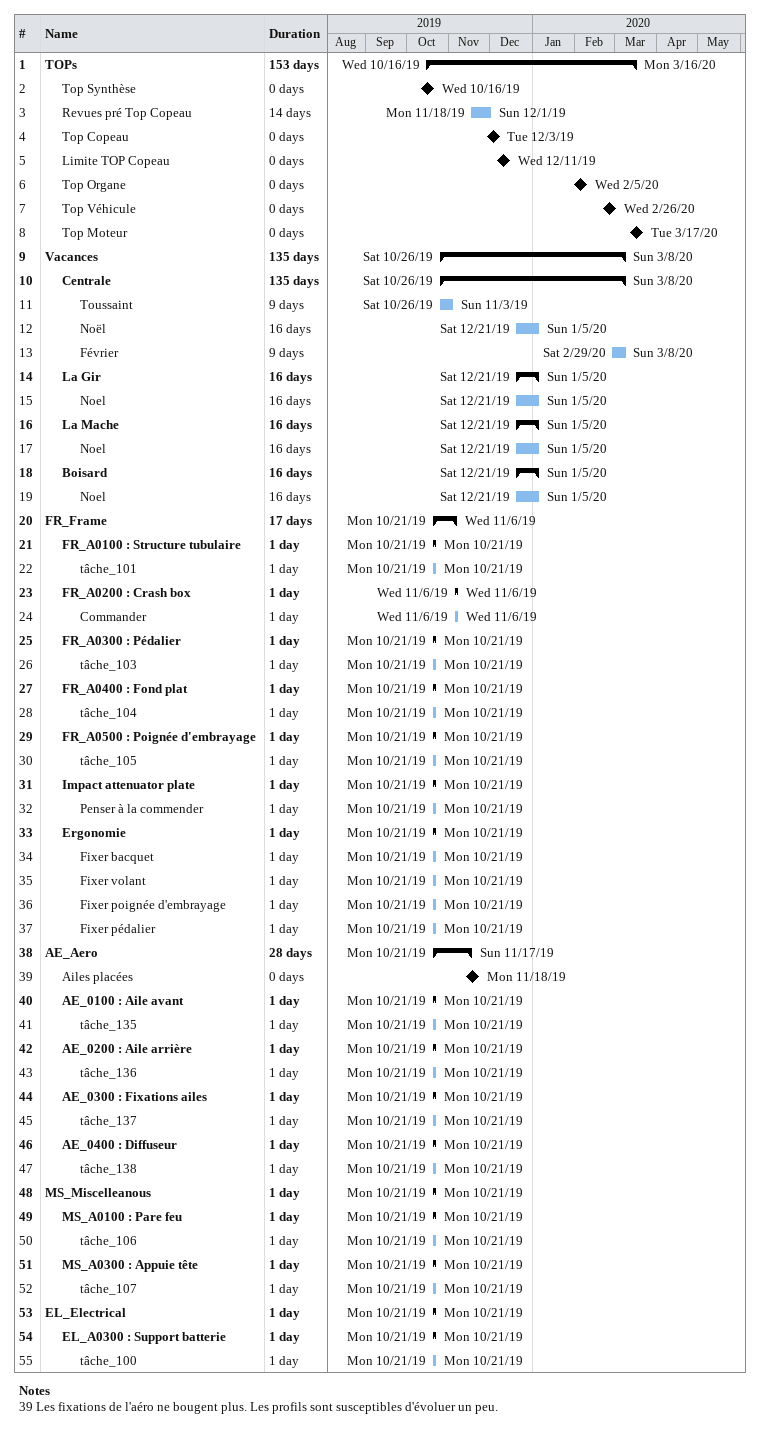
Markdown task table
| ID | Level | Task | Duration | Start | Finish |
|---|---|---|---|---|---|
| 1 | 1 | **TOPs** | 153d | 2019-10-16 | 2020-03-16 |
| 2 | 2 | Top Synthèse | 0d | 2019-10-16 | 2019-10-16 |
| 3 | 2 | Revues pré Top Copeau | 14d | 2019-11-18 | 2019-12-01 |
| 4 | 2 | Top Copeau | 0d | 2019-12-03 | 2019-12-03 |
| 5 | 2 | Limite TOP Copeau | 0d | 2019-12-11 | 2019-12-11 |
| 6 | 2 | Top Organe | 0d | 2020-02-05 | 2020-02-05 |
| 7 | 2 | Top Véhicule | 0d | 2020-02-26 | 2020-02-26 |
| 8 | 2 | Top Moteur | 0d | 2020-03-17 | 2020-03-17 |
| 9 | 1 | **Vacances** | 135d | 2019-10-26 | 2020-03-08 |
| 10 | 2 | **Centrale** | 135d | 2019-10-26 | 2020-03-08 |
| 11 | 3 | Toussaint | 9d | 2019-10-26 | 2019-11-03 |
| 12 | 3 | Noël | 16d | 2019-12-21 | 2020-01-05 |
| 13 | 3 | Février | 9d | 2020-02-29 | 2020-03-08 |
| 14 | 2 | **La Gir** | 16d | 2019-12-21 | 2020-01-05 |
| 15 | 3 | Noel | 16d | 2019-12-21 | 2020-01-05 |
| 16 | 2 | **La Mache** | 16d | 2019-12-21 | 2020-01-05 |
| 17 | 3 | Noel | 16d | 2019-12-21 | 2020-01-05 |
| 18 | 2 | **Boisard** | 16d | 2019-12-21 | 2020-01-05 |
| 19 | 3 | Noel | 16d | 2019-12-21 | 2020-01-05 |
| 20 | 1 | **FR_Frame** | 17d | 2019-10-21 | 2019-11-06 |
| 21 | 2 | **FR_A0100 : Structure tubulaire** | 1d | 2019-10-21 | 2019-10-21 |
| 22 | 3 | tâche_101 | 1d | 2019-10-21 | 2019-10-21 |
| 23 | 2 | **FR_A0200 : Crash box** | 1d | 2019-11-06 | 2019-11-06 |
| 24 | 3 | Commander | 1d | 2019-11-06 | 2019-11-06 |
| 25 | 2 | **FR_A0300 : Pédalier** | 1d | 2019-10-21 | 2019-10-21 |
| 26 | 3 | tâche_103 | 1d | 2019-10-21 | 2019-10-21 |
| 27 | 2 | **FR_A0400 : Fond plat** | 1d | 2019-10-21 | 2019-10-21 |
| 28 | 3 | tâche_104 | 1d | 2019-10-21 | 2019-10-21 |
| 29 | 2 | **FR_A0500 : Poignée d'embrayage** | 1d | 2019-10-21 | 2019-10-21 |
| 30 | 3 | tâche_105 | 1d | 2019-10-21 | 2019-10-21 |
| 31 | 2 | **Impact attenuator plate** | 1d | 2019-10-21 | 2019-10-21 |
| 32 | 3 | Penser à la commender | 1d | 2019-10-21 | 2019-10-21 |
| 33 | 2 | **Ergonomie** | 1d | 2019-10-21 | 2019-10-21 |
| 34 | 3 | Fixer bacquet | 1d | 2019-10-21 | 2019-10-21 |
| 35 | 3 | Fixer volant | 1d | 2019-10-21 | 2019-10-21 |
| 36 | 3 | Fixer poignée d'embrayage | 1d | 2019-10-21 | 2019-10-21 |
| 37 | 3 | Fixer pédalier | 1d | 2019-10-21 | 2019-10-21 |
| 38 | 1 | **AE_Aero** | 28d | 2019-10-21 | 2019-11-17 |
| 39 | 2 | Ailes placées | 0d | 2019-11-18 | 2019-11-18 |
| 40 | 2 | **AE_0100 : Aile avant** | 1d | 2019-10-21 | 2019-10-21 |
| 41 | 3 | tâche_135 | 1d | 2019-10-21 | 2019-10-21 |
| 42 | 2 | **AE_0200 : Aile arrière** | 1d | 2019-10-21 | 2019-10-21 |
| 43 | 3 | tâche_136 | 1d | 2019-10-21 | 2019-10-21 |
| 44 | 2 | **AE_0300 : Fixations ailes** | 1d | 2019-10-21 | 2019-10-21 |
| 45 | 3 | tâche_137 | 1d | 2019-10-21 | 2019-10-21 |
| 46 | 2 | **AE_0400 : Diffuseur** | 1d | 2019-10-21 | 2019-10-21 |
| 47 | 3 | tâche_138 | 1d | 2019-10-21 | 2019-10-21 |
| 48 | 1 | **MS_Miscelleanous** | 1d | 2019-10-21 | 2019-10-21 |
| 49 | 2 | **MS_A0100 : Pare feu** | 1d | 2019-10-21 | 2019-10-21 |
| 50 | 3 | tâche_106 | 1d | 2019-10-21 | 2019-10-21 |
| 51 | 2 | **MS_A0300 : Appuie tête** | 1d | 2019-10-21 | 2019-10-21 |
| 52 | 3 | tâche_107 | 1d | 2019-10-21 | 2019-10-21 |
| 53 | 1 | **EL_Electrical** | 1d | 2019-10-21 | 2019-10-21 |
| 54 | 2 | **EL_A0300 : Support batterie** | 1d | 2019-10-21 | 2019-10-21 |
| 55 | 3 | tâche_100 | 1d | 2019-10-21 | 2019-10-21 |

Notes
- 39: Les fixations de l'aéro ne bougent plus. Les profils sont susceptibles d'évoluer un peu.
